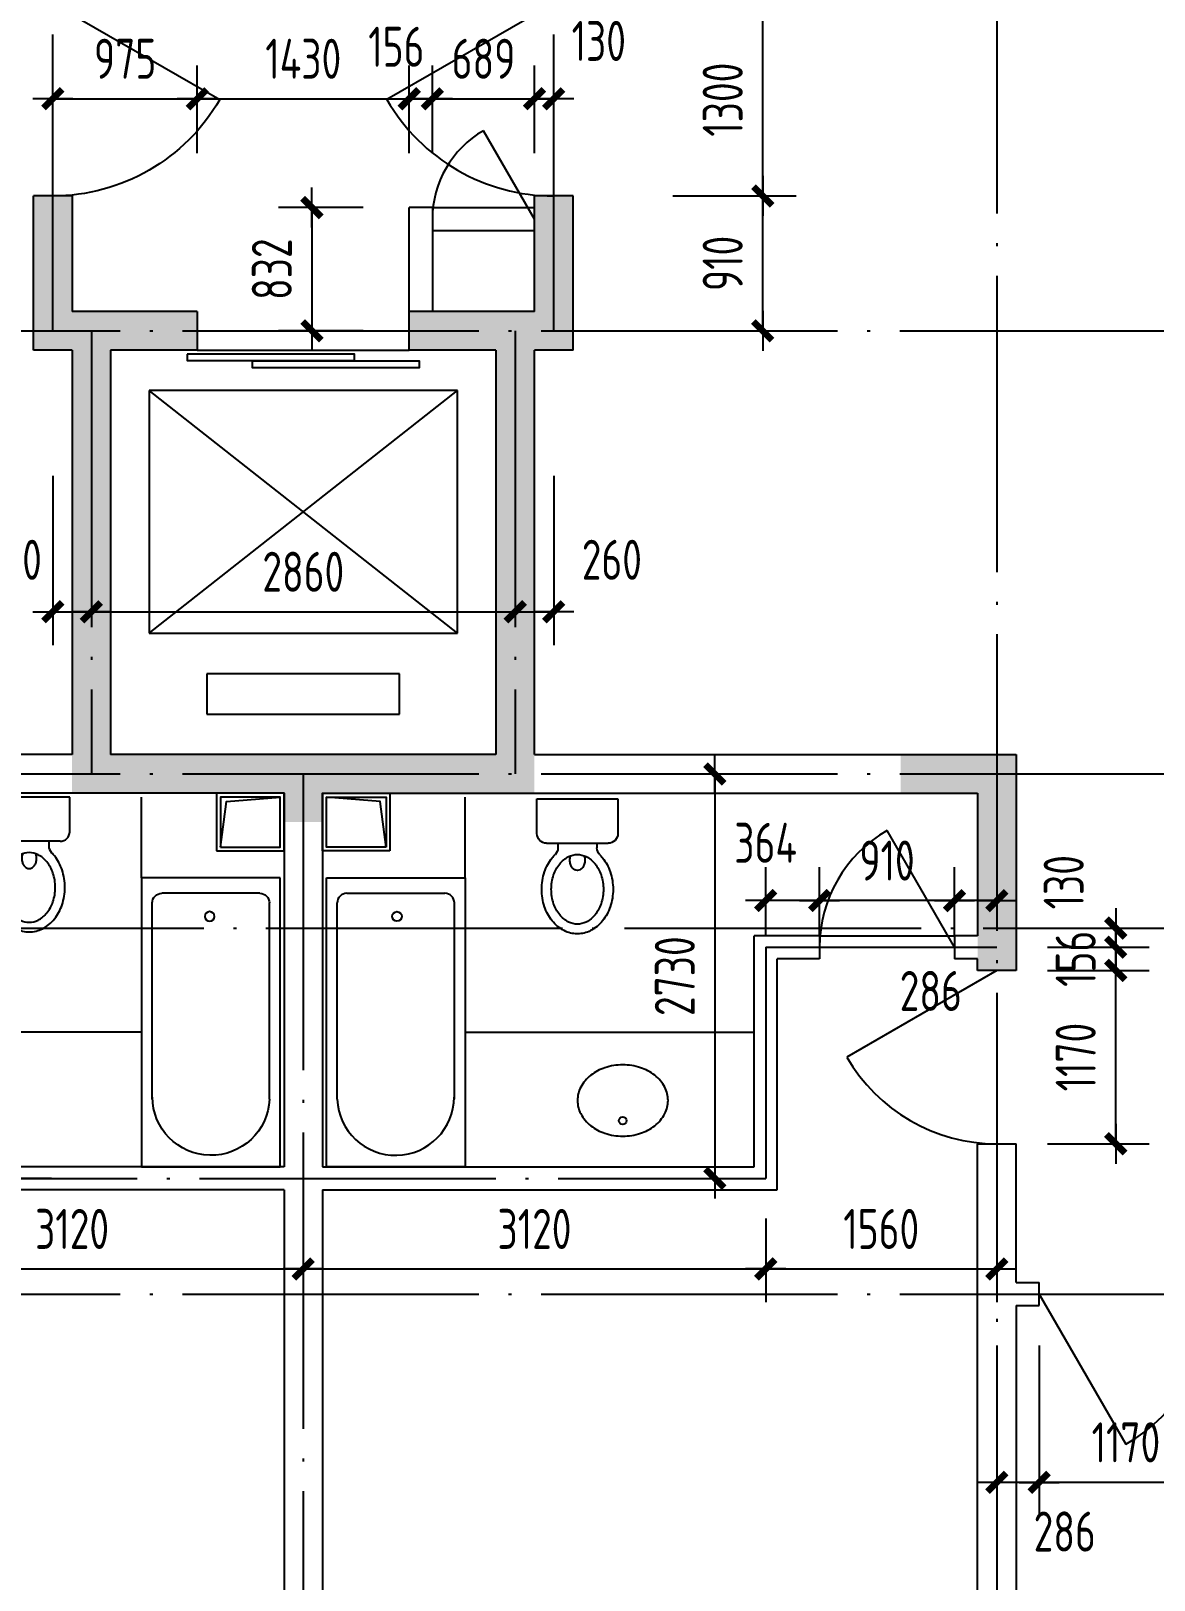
# Model space of a CAD drawing. Extents: x -726032 to 135930, y -151624 to 587044.
# Drawn here: x -449044 to -441467, y 411954 to 422407 of the extents above; entities that cross this region are included whole.
import ezdxf
from ezdxf.enums import TextEntityAlignment as Align

# ---------------------------------------------------------------- set-up
doc = ezdxf.new("R2010")
doc.units = 0
doc.header["$LTSCALE"] = 1000
doc.header["$MEASUREMENT"] = 0
doc.linetypes.add('DOTE', pattern=[2.42, 2, -0.2, 0.02, -0.2])
doc.layers.get('0').update_dxf_attribs({"linetype": 'CONTINUOUS'})
doc.layers.get('DEFPOINTS').update_dxf_attribs({"color": 1, "linetype": 'CONTINUOUS'})
for name, color, linetype in [('COLUMN', 170, 'CONTINUOUS'), ('DOTE', 8, 'DOTE'), ('GROUND', 45, 'CONTINUOUS'), ('LVTRY', 6, 'CONTINUOUS'), ('PUB_DIM', 245, 'CONTINUOUS'), ('STAIR', 42, 'CONTINUOUS'), ('WALL', 255, 'CONTINUOUS'), ('WINDOW', 155, 'CONTINUOUS'), ('WINDOW_TEXT', 7, 'CONTINUOUS')]:
    doc.layers.add(name, color=color, linetype=linetype)
doc.styles.add('DIM_FONT', font='isocp.shx', dxfattribs={"width": 0.8})
doc.styles.add('SIMPLEX', font='SIMPLEX.SHX')
doc.dimstyles.new('AXIS', dxfattribs={"dimtxt": 300, "dimasz": 1, "dimexe": 250, "dimexo": 300, "dimgap": 150, "dimtad": 1, "dimdec": 0, "dimzin": 0, "dimdsep": 46, "dimtxsty": 'DIM_FONT', "dimcen": 0.09, "dimse1": 1, "dimse2": 1, "dimclrt": 142, "dimadec": 0, "dimazin": 0, "dimtfac": 1, "dimtdec": 0, "dimtix": 1, "dimtmove": 2, "dimatfit": 3, "dimfxl": 1, "dimtolj": 1, "dimtzin": 0, "dimarcsym": 0})
doc.dimstyles.new('DIMA', dxfattribs={"dimtxt": 300, "dimasz": 1, "dimexe": 250, "dimexo": 300, "dimgap": 150, "dimtad": 1, "dimdec": 0, "dimzin": 0, "dimdsep": 46, "dimtxsty": 'DIM_FONT', "dimcen": 0.09, "dimse1": 1, "dimclrt": 142, "dimadec": 0, "dimazin": 0, "dimtfac": 1, "dimtdec": 0, "dimtix": 1, "dimtmove": 2, "dimatfit": 3, "dimfxl": 1, "dimtolj": 1, "dimtzin": 0, "dimarcsym": 0})
doc.dimstyles.new('DIMB', dxfattribs={"dimtxt": 300, "dimasz": 1, "dimexe": 250, "dimexo": 300, "dimgap": 150, "dimtad": 1, "dimdec": 0, "dimzin": 0, "dimdsep": 46, "dimtxsty": 'DIM_FONT', "dimcen": 0.09, "dimse2": 1, "dimclrt": 142, "dimadec": 0, "dimazin": 0, "dimtfac": 1, "dimtdec": 0, "dimtix": 1, "dimtmove": 2, "dimatfit": 3, "dimfxl": 1, "dimtolj": 1, "dimtzin": 0, "dimarcsym": 0})
doc.dimstyles.new('DIMN', dxfattribs={"dimtxt": 300, "dimasz": 1, "dimexe": 250, "dimexo": 300, "dimgap": 150, "dimtad": 1, "dimdec": 0, "dimzin": 0, "dimdsep": 46, "dimtxsty": 'DIM_FONT', "dimcen": 0.09, "dimclrt": 142, "dimadec": 0, "dimazin": 0, "dimtfac": 1, "dimtdec": 0, "dimtix": 1, "dimtmove": 2, "dimatfit": 3, "dimfxl": 1, "dimtolj": 1, "dimtzin": 0, "dimarcsym": 0})

# ---------------------------------------------------------------- blocks, each defined once
blk = doc.blocks.new('_DBLK')
blk.add_line((-0.5, 0), (0, -0.866))
blk.add_arc((-0.5, 0), 1, 300, 0)
at = {"layer": 'WINDOW_TEXT', "style": 'SIMPLEX', "flags": 9}
blk.add_attdef('A', text='', height=1, dxfattribs=at).set_placement((0, 1.5), align=Align.MIDDLE)
blk = doc.blocks.new('_DIMX')
blk.add_line((-150, 0), (150, 0))
at = {"const_width": 50}
blk.add_lwpolyline([(-70, -70), (70, 70)], dxfattribs=at)
blk = doc.blocks.new('*D852')
at = {"layer": 'DEFPOINTS', "color": 0, "transparency": 16777216}
for p in [(-445647, 421950), (-446336, 421314), (-445647, 421314)]:
    blk.add_point(p, dxfattribs=at)
at = {"layer": 'PUB_DIM', "color": 0, "lineweight": -2, "transparency": 16777216}
for p, q in [((-446336, 421584), (-446336, 422175)), ((-445647, 421584), (-445647, 422175)), ((-446335, 421950), (-445648, 421950))]:
    blk.add_line(p, q, dxfattribs=at)
at = {"layer": 'PUB_DIM', "color": 0, "lineweight": -2, "transparency": 16777216, "xscale": 0.9, "yscale": 0.9, "zscale": 0.9, "rotation": 180}
blk.add_blockref('_DIMX', (-446336, 421950), dxfattribs=at)
at = {"layer": 'PUB_DIM', "color": 0, "lineweight": -2, "transparency": 16777216, "xscale": 0.9, "yscale": 0.9, "zscale": 0.9}
blk.add_blockref('_DIMX', (-445647, 421950), dxfattribs=at)
at = {"layer": 'PUB_DIM', "color": 142, "transparency": 16777216, "insert": (-445991, 422220), "char_height": 270, "attachment_point": 5, "style": 'DIM_FONT'}
blk.add_mtext('\\A1;689', dxfattribs=at)
blk = doc.blocks.new('*D2083')
at = {"layer": 'DEFPOINTS', "color": 0, "transparency": 16777216}
for p in [(-445517, 421950), (-445647, 421314), (-445517, 421314)]:
    blk.add_point(p, dxfattribs=at)
at = {"layer": 'PUB_DIM', "color": 0, "lineweight": -2, "transparency": 16777216}
for p, q in [((-445517, 421584), (-445517, 422175)), ((-445648, 421950), (-445649, 421950)), ((-445647, 421950), (-445517, 421950)), ((-445516, 421950), (-445515, 421950))]:
    blk.add_line(p, q, dxfattribs=at)
at = {"layer": 'PUB_DIM', "color": 0, "lineweight": -2, "transparency": 16777216, "xscale": 0.9, "yscale": 0.9, "zscale": 0.9}
blk.add_blockref('_DIMX', (-445647, 421950), dxfattribs=at)
at = {"layer": 'PUB_DIM', "color": 0, "lineweight": -2, "transparency": 16777216, "xscale": 0.9, "yscale": 0.9, "zscale": 0.9, "rotation": 180}
blk.add_blockref('_DIMX', (-445517, 421950), dxfattribs=at)
at = {"layer": 'PUB_DIM', "color": 142, "transparency": 16777216, "insert": (-445213, 422340), "char_height": 270, "attachment_point": 5, "style": 'DIM_FONT'}
blk.add_mtext('\\A1;130', dxfattribs=at)
blk = doc.blocks.new('M_A1SFU')
blk.add_line((-0.5, 0), (0, -0.866))
blk.add_arc((-0.5, 0), 1, 300, 0)
blk = doc.blocks.new('*D853')
at = {"layer": 'DEFPOINTS', "color": 0, "transparency": 16777216}
for p in [(-448897, 419675), (-448637, 419675), (-448637, 418488)]:
    blk.add_point(p, dxfattribs=at)
at = {"layer": 'PUB_DIM', "color": 0, "lineweight": -2, "transparency": 16777216}
for p, q in [((-448897, 419405), (-448897, 418263)), ((-448898, 418488), (-448899, 418488)), ((-448897, 418488), (-448637, 418488)), ((-448636, 418488), (-448635, 418488))]:
    blk.add_line(p, q, dxfattribs=at)
at = {"layer": 'PUB_DIM', "color": 0, "lineweight": -2, "transparency": 16777216, "xscale": 0.9, "yscale": 0.9, "zscale": 0.9}
blk.add_blockref('_DIMX', (-448897, 418488), dxfattribs=at)
at = {"layer": 'PUB_DIM', "color": 0, "lineweight": -2, "transparency": 16777216, "xscale": 0.9, "yscale": 0.9, "zscale": 0.9, "rotation": 180}
blk.add_blockref('_DIMX', (-448637, 418488), dxfattribs=at)
at = {"layer": 'PUB_DIM', "color": 142, "transparency": 16777216, "insert": (-449174, 418839), "char_height": 270, "attachment_point": 5, "style": 'DIM_FONT'}
blk.add_mtext('\\A1;260', dxfattribs=at)
blk = doc.blocks.new('*D2085')
at = {"layer": 'DEFPOINTS', "color": 0, "transparency": 16777216}
for p in [(-447207, 414664), (-444087, 414664), (-444087, 414053)]:
    blk.add_point(p, dxfattribs=at)
at = {"layer": 'PUB_DIM', "color": 0, "lineweight": -2, "transparency": 16777216}
for p, q in [((-444087, 414394), (-444087, 413828)), ((-447206, 414053), (-444088, 414053))]:
    blk.add_line(p, q, dxfattribs=at)
at = {"layer": 'PUB_DIM', "color": 0, "lineweight": -2, "transparency": 16777216, "xscale": 0.9, "yscale": 0.9, "zscale": 0.9, "rotation": 180}
blk.add_blockref('_DIMX', (-447207, 414053), dxfattribs=at)
at = {"layer": 'PUB_DIM', "color": 0, "lineweight": -2, "transparency": 16777216, "xscale": 0.9, "yscale": 0.9, "zscale": 0.9}
blk.add_blockref('_DIMX', (-444087, 414053), dxfattribs=at)
at = {"layer": 'PUB_DIM', "color": 142, "transparency": 16777216, "insert": (-445647, 414323), "char_height": 270, "attachment_point": 5, "style": 'DIM_FONT'}
blk.add_mtext('\\A1;3120', dxfattribs=at)
blk = doc.blocks.new('_LV29')
for p, q in [((-360, 0), (360, 0)), ((-360, -1500), (-360, 0)), ((360, 0), (360, -1500)), ((-254.1, -80), (254.1, -80)), ((-304.2, -1149.3), (-304.1, -130)), ((304.2, -1149.3), (304.1, -130)), ((360, -1500), (-360, -1500))]:
    blk.add_line(p, q)
blk.add_circle((6.2, -200), 25)
for centre, radius, start, end in [((-254.1, -130), 50, 90, 179.99558), ((254.1, -130), 50, 0.00442, 90), ((-0.7, -1136.2), 303.8, 182.45444, 359.74723)]:
    blk.add_arc(centre, radius, start, end)
blk = doc.blocks.new('*D889')
at = {"layer": 'DEFPOINTS', "color": 0, "transparency": 16777216}
for p in [(-446492, 421950), (-447922, 421314), (-446492, 421314)]:
    blk.add_point(p, dxfattribs=at)
at = {"layer": 'PUB_DIM', "color": 0, "lineweight": -2, "transparency": 16777216}
for p, q in [((-447922, 421584), (-447922, 422175)), ((-446492, 421584), (-446492, 422175)), ((-447921, 421950), (-446493, 421950))]:
    blk.add_line(p, q, dxfattribs=at)
at = {"layer": 'PUB_DIM', "color": 0, "lineweight": -2, "transparency": 16777216, "xscale": 0.9, "yscale": 0.9, "zscale": 0.9, "rotation": 180}
blk.add_blockref('_DIMX', (-447922, 421950), dxfattribs=at)
at = {"layer": 'PUB_DIM', "color": 0, "lineweight": -2, "transparency": 16777216, "xscale": 0.9, "yscale": 0.9, "zscale": 0.9}
blk.add_blockref('_DIMX', (-446492, 421950), dxfattribs=at)
at = {"layer": 'PUB_DIM', "color": 142, "transparency": 16777216, "insert": (-447207, 422220), "char_height": 270, "attachment_point": 5, "style": 'DIM_FONT'}
blk.add_mtext('\\A1;1430', dxfattribs=at)
blk = doc.blocks.new('*D890')
at = {"layer": 'DEFPOINTS', "color": 0, "transparency": 16777216}
for p in [(-446336, 421950), (-446492, 421314), (-446336, 421314)]:
    blk.add_point(p, dxfattribs=at)
at = {"layer": 'PUB_DIM', "color": 0, "lineweight": -2, "transparency": 16777216}
for p, q in [((-446492, 421584), (-446492, 422175)), ((-446336, 421584), (-446336, 422175)), ((-446493, 421950), (-446494, 421950)), ((-446492, 421950), (-446336, 421950)), ((-446335, 421950), (-446334, 421950))]:
    blk.add_line(p, q, dxfattribs=at)
at = {"layer": 'PUB_DIM', "color": 0, "lineweight": -2, "transparency": 16777216, "xscale": 0.9, "yscale": 0.9, "zscale": 0.9}
blk.add_blockref('_DIMX', (-446492, 421950), dxfattribs=at)
at = {"layer": 'PUB_DIM', "color": 0, "lineweight": -2, "transparency": 16777216, "xscale": 0.9, "yscale": 0.9, "zscale": 0.9, "rotation": 180}
blk.add_blockref('_DIMX', (-446336, 421950), dxfattribs=at)
at = {"layer": 'PUB_DIM', "color": 142, "transparency": 16777216, "insert": (-446579, 422301), "char_height": 270, "attachment_point": 5, "style": 'DIM_FONT'}
blk.add_mtext('\\A1;156', dxfattribs=at)
blk = doc.blocks.new('_LIFTD')
for points in [[(-0.5476, -0.6024), (-0.5476, -0.7742), (0.2411, -0.7742), (0.2411, -0.6024), (-0.5476, -0.6024)], [(-0.2411, -0.7836), (-0.2411, -0.9554), (0.5476, -0.9554), (0.5476, -0.7836), (-0.2411, -0.7836)]]:
    blk.add_lwpolyline(points)
blk = doc.blocks.new('*D891')
at = {"layer": 'DEFPOINTS', "color": 0, "transparency": 16777216}
for p in [(-446533, 421216), (-447149, 420384), (-446533, 420384)]:
    blk.add_point(p, dxfattribs=at)
at = {"layer": 'PUB_DIM', "color": 0, "lineweight": -2, "transparency": 16777216}
for p, q in [((-446803, 421216), (-447374, 421216)), ((-447149, 421215), (-447149, 420385)), ((-446803, 420384), (-447374, 420384))]:
    blk.add_line(p, q, dxfattribs=at)
at = {"layer": 'PUB_DIM', "color": 0, "lineweight": -2, "transparency": 16777216, "xscale": 0.9, "yscale": 0.9, "zscale": 0.9}
for p, rotation in [((-447149, 421216), 90), ((-447149, 420384), 270)]:
    blk.add_blockref('_DIMX', p, dxfattribs=dict(at, rotation=rotation))
at = {"layer": 'PUB_DIM', "color": 142, "transparency": 16777216, "insert": (-447419, 420800), "char_height": 270, "attachment_point": 5, "rotation": 90, "style": 'DIM_FONT'}
blk.add_mtext('\\A1;832', dxfattribs=at)
blk = doc.blocks.new('_LV5')
for p, q in [((210.1, 0), (-210.1, 0)), ((-210.1, 0), (-210.1, -180)), ((210.1, -180), (210.1, 0)), ((160.1, -230), (-160.1, -230)), ((-101.4, -230), (-101.4, -254.3)), ((101.4, -230), (101.4, -254.1))]:
    blk.add_line(p, q)
blk.add_lwpolyline([(-135.1, -469.4, 0.080312), (-123, -544.2, 0.089014), (-91.8, -601.5, 0.104918), (-45.6, -639.3, 0.119812), (0.1, -650.4, 0.119812), (45.8, -639.3, 0.104918), (92, -601.5, 0.089014), (123.2, -544.2, 0.080312), (135.3, -469.4, 0.080312), (123.2, -394.6, 0.089014), (92, -337.3, 0.104918), (45.8, -299.5, 0.119812), (0.1, -288.4, 0.119812), (-45.6, -299.5, 0.104918), (-91.8, -337.3, 0.089014), (-123, -394.6, 0.080312)], format="xyb", close=True)
for points in [[(-38.7, -318.5, 0.073567), (-35.6, -339.5, 0.084454), (-27.4, -356, 0.10642), (-14.1, -367.8, 0.129709), (0, -371.5, 0.129709), (14.1, -367.8, 0.10642), (27.4, -356, 0.084454), (35.6, -339.5, 0.073567), (38.7, -318.5, 0.073567), (35.6, -297.5, 0.014016), (34.7, -294.6, 0.10642)], [(-34.7, -294.7, 0.013578), (-35.6, -297.5, 0.073567), (-38.7, -318.5, 0.073567)]]:
    blk.add_lwpolyline(points, format="xyb")
for centre, radius, start, end in [((-160.1, -180), 50, 180, 270), ((160.1, -180), 50, 270, 0), ((52.2, -452.8), 234.6, 141.28635, 161.63333), ((20.4, -427.3), 193.8, 134.81437, 141.28635), ((-151.4, -254.3), 50, 314.81437, 0), ((151.4, -254.1), 50, 180, 225.25549), ((-20.2, -427.3), 193.8, 38.71365, 45.25549), ((-52, -452.8), 234.6, 18.36667, 38.71365), ((102.3, -469.4), 287.4, 161.63333, 180), ((-102.1, -469.4), 287.4, 0, 18.36667), ((102.3, -469.4), 287.4, 180, 198.36667), ((-102.1, -469.4), 287.4, 341.63333, 0), ((52.2, -486), 234.6, 198.36667, 218.71365), ((-52, -486), 234.6, 321.28635, 341.63333), ((20.4, -511.6), 193.8, 218.71365, 242.67141), ((-20.2, -511.6), 193.8, 297.32859, 321.28635), ((0.1, -550.8), 149.6, 242.67141, 270), ((0.1, -550.8), 149.6, 270, 297.32859)]:
    blk.add_arc(centre, radius, start, end)
blk = doc.blocks.new('*D2129')
at = {"layer": 'DEFPOINTS', "color": 0, "transparency": 16777216}
for p in [(-448637, 417394), (-449504, 414664), (-448637, 414664)]:
    blk.add_point(p, dxfattribs=at)
at = {"layer": 'PUB_DIM', "color": 0, "lineweight": -2, "transparency": 16777216}
for p, q in [((-449504, 417393), (-449504, 414665)), ((-448907, 414664), (-449729, 414664))]:
    blk.add_line(p, q, dxfattribs=at)
at = {"layer": 'PUB_DIM', "color": 0, "lineweight": -2, "transparency": 16777216, "xscale": 0.9, "yscale": 0.9, "zscale": 0.9}
for p, rotation in [((-449504, 417394), 90), ((-449504, 414664), 270)]:
    blk.add_blockref('_DIMX', p, dxfattribs=dict(at, rotation=rotation))
at = {"layer": 'PUB_DIM', "color": 142, "transparency": 16777216, "insert": (-449774, 416029), "char_height": 270, "attachment_point": 5, "rotation": 90, "style": 'DIM_FONT'}
blk.add_mtext('\\A1;2730', dxfattribs=at)
blk = doc.blocks.new('*D3671')
at = {"layer": 'DEFPOINTS', "color": 0, "transparency": 16777216}
for p in [(-450327, 414664), (-447207, 414664), (-447207, 414053)]:
    blk.add_point(p, dxfattribs=at)
at = {"layer": 'PUB_DIM', "color": 0, "lineweight": -2, "transparency": 16777216}
for p, q in [((-450327, 414394), (-450327, 413828)), ((-450326, 414053), (-447208, 414053))]:
    blk.add_line(p, q, dxfattribs=at)
at = {"layer": 'PUB_DIM', "color": 0, "lineweight": -2, "transparency": 16777216, "xscale": 0.9, "yscale": 0.9, "zscale": 0.9, "rotation": 180}
blk.add_blockref('_DIMX', (-450327, 414053), dxfattribs=at)
at = {"layer": 'PUB_DIM', "color": 0, "lineweight": -2, "transparency": 16777216, "xscale": 0.9, "yscale": 0.9, "zscale": 0.9}
blk.add_blockref('_DIMX', (-447207, 414053), dxfattribs=at)
at = {"layer": 'PUB_DIM', "color": 142, "transparency": 16777216, "insert": (-448767, 414323), "char_height": 270, "attachment_point": 5, "style": 'DIM_FONT'}
blk.add_mtext('\\A1;3120', dxfattribs=at)
blk = doc.blocks.new('*D894')
at = {"layer": 'DEFPOINTS', "color": 0, "transparency": 16777216}
for p in [(-447922, 421950), (-448897, 421314), (-447922, 421314)]:
    blk.add_point(p, dxfattribs=at)
at = {"layer": 'PUB_DIM', "color": 0, "lineweight": -2, "transparency": 16777216}
for p, q in [((-448897, 421584), (-448897, 422175)), ((-447922, 421584), (-447922, 422175)), ((-448896, 421950), (-447923, 421950))]:
    blk.add_line(p, q, dxfattribs=at)
at = {"layer": 'PUB_DIM', "color": 0, "lineweight": -2, "transparency": 16777216, "xscale": 0.9, "yscale": 0.9, "zscale": 0.9, "rotation": 180}
blk.add_blockref('_DIMX', (-448897, 421950), dxfattribs=at)
at = {"layer": 'PUB_DIM', "color": 0, "lineweight": -2, "transparency": 16777216, "xscale": 0.9, "yscale": 0.9, "zscale": 0.9}
blk.add_blockref('_DIMX', (-447922, 421950), dxfattribs=at)
at = {"layer": 'PUB_DIM', "color": 142, "transparency": 16777216, "insert": (-448409, 422220), "char_height": 270, "attachment_point": 5, "style": 'DIM_FONT'}
blk.add_mtext('\\A1;975', dxfattribs=at)
blk = doc.blocks.new('*D927')
at = {"layer": 'DEFPOINTS', "color": 0, "transparency": 16777216}
for p in [(-442527, 414924), (-444087, 414664), (-442527, 414053)]:
    blk.add_point(p, dxfattribs=at)
at = {"layer": 'PUB_DIM', "color": 0, "lineweight": -2, "transparency": 16777216}
for p, q in [((-442527, 414654), (-442527, 413828)), ((-444087, 414394), (-444087, 413828)), ((-444086, 414053), (-442528, 414053))]:
    blk.add_line(p, q, dxfattribs=at)
at = {"layer": 'PUB_DIM', "color": 0, "lineweight": -2, "transparency": 16777216, "xscale": 0.9, "yscale": 0.9, "zscale": 0.9, "rotation": 180}
blk.add_blockref('_DIMX', (-444087, 414053), dxfattribs=at)
at = {"layer": 'PUB_DIM', "color": 0, "lineweight": -2, "transparency": 16777216, "xscale": 0.9, "yscale": 0.9, "zscale": 0.9}
blk.add_blockref('_DIMX', (-442527, 414053), dxfattribs=at)
at = {"layer": 'PUB_DIM', "color": 142, "transparency": 16777216, "insert": (-443307, 414323), "char_height": 270, "attachment_point": 5, "style": 'DIM_FONT'}
blk.add_mtext('\\A1;1560', dxfattribs=at)
blk = doc.blocks.new('*D2162')
at = {"layer": 'DEFPOINTS', "color": 0, "transparency": 16777216}
for p in [(-442813, 416539), (-442813, 416028), (-442527, 416028)]:
    blk.add_point(p, dxfattribs=at)
at = {"layer": 'PUB_DIM', "color": 0, "lineweight": -2, "transparency": 16777216}
for p, q in [((-442813, 416298), (-442813, 416764)), ((-442528, 416539), (-442812, 416539))]:
    blk.add_line(p, q, dxfattribs=at)
at = {"layer": 'PUB_DIM', "color": 0, "lineweight": -2, "transparency": 16777216, "xscale": 0.9, "yscale": 0.9, "zscale": 0.9, "rotation": 180}
blk.add_blockref('_DIMX', (-442813, 416539), dxfattribs=at)
at = {"layer": 'PUB_DIM', "color": 0, "lineweight": -2, "transparency": 16777216, "xscale": 0.9, "yscale": 0.9, "zscale": 0.9}
blk.add_blockref('_DIMX', (-442527, 416539), dxfattribs=at)
at = {"layer": 'PUB_DIM', "color": 142, "transparency": 16777216, "insert": (-442973, 415929), "char_height": 270, "attachment_point": 5, "style": 'DIM_FONT'}
blk.add_mtext('\\A1;286', dxfattribs=at)
blk = doc.blocks.new('*D2163')
at = {"layer": 'DEFPOINTS', "color": 0, "transparency": 16777216}
for p in [(-443723, 416539), (-443723, 416028), (-442813, 416028)]:
    blk.add_point(p, dxfattribs=at)
at = {"layer": 'PUB_DIM', "color": 0, "lineweight": -2, "transparency": 16777216}
for p, q in [((-443723, 416298), (-443723, 416764)), ((-442814, 416539), (-443722, 416539))]:
    blk.add_line(p, q, dxfattribs=at)
at = {"layer": 'PUB_DIM', "color": 0, "lineweight": -2, "transparency": 16777216, "xscale": 0.9, "yscale": 0.9, "zscale": 0.9, "rotation": 180}
blk.add_blockref('_DIMX', (-443723, 416539), dxfattribs=at)
at = {"layer": 'PUB_DIM', "color": 0, "lineweight": -2, "transparency": 16777216, "xscale": 0.9, "yscale": 0.9, "zscale": 0.9}
blk.add_blockref('_DIMX', (-442813, 416539), dxfattribs=at)
at = {"layer": 'PUB_DIM', "color": 142, "transparency": 16777216, "insert": (-443268, 416809), "char_height": 270, "attachment_point": 5, "style": 'DIM_FONT'}
blk.add_mtext('\\A1;910', dxfattribs=at)
blk = doc.blocks.new('*D2164')
at = {"layer": 'DEFPOINTS', "color": 0, "transparency": 16777216}
for p in [(-444087, 416539), (-444087, 416028), (-443723, 416028)]:
    blk.add_point(p, dxfattribs=at)
at = {"layer": 'PUB_DIM', "color": 0, "lineweight": -2, "transparency": 16777216}
for p, q in [((-444087, 416298), (-444087, 416764)), ((-443724, 416539), (-444086, 416539))]:
    blk.add_line(p, q, dxfattribs=at)
at = {"layer": 'PUB_DIM', "color": 0, "lineweight": -2, "transparency": 16777216, "xscale": 0.9, "yscale": 0.9, "zscale": 0.9, "rotation": 180}
blk.add_blockref('_DIMX', (-444087, 416539), dxfattribs=at)
at = {"layer": 'PUB_DIM', "color": 0, "lineweight": -2, "transparency": 16777216, "xscale": 0.9, "yscale": 0.9, "zscale": 0.9}
blk.add_blockref('_DIMX', (-443723, 416539), dxfattribs=at)
at = {"layer": 'PUB_DIM', "color": 142, "transparency": 16777216, "insert": (-444087, 416929), "char_height": 270, "attachment_point": 5, "style": 'DIM_FONT'}
blk.add_mtext('\\A1;364', dxfattribs=at)
blk = doc.blocks.new('*D928')
at = {"layer": 'DEFPOINTS', "color": 0, "transparency": 16777216}
for p in [(-442455, 416068), (-441725, 416068), (-442455, 414898)]:
    blk.add_point(p, dxfattribs=at)
at = {"layer": 'PUB_DIM', "color": 0, "lineweight": -2, "transparency": 16777216}
for p, q in [((-442185, 416068), (-441500, 416068)), ((-441725, 414899), (-441725, 416067)), ((-442185, 414898), (-441500, 414898))]:
    blk.add_line(p, q, dxfattribs=at)
at = {"layer": 'PUB_DIM', "color": 0, "lineweight": -2, "transparency": 16777216, "xscale": 0.9, "yscale": 0.9, "zscale": 0.9}
for p, rotation in [((-441725, 416068), 90), ((-441725, 414898), 270)]:
    blk.add_blockref('_DIMX', p, dxfattribs=dict(at, rotation=rotation))
at = {"layer": 'PUB_DIM', "color": 142, "transparency": 16777216, "insert": (-441995, 415483), "char_height": 270, "attachment_point": 5, "rotation": 90, "style": 'DIM_FONT'}
blk.add_mtext('\\A1;1170', dxfattribs=at)
blk = doc.blocks.new('*D2165')
at = {"layer": 'DEFPOINTS', "color": 0, "transparency": 16777216}
for p in [(-442527, 413806), (-442241, 413806), (-442527, 412613)]:
    blk.add_point(p, dxfattribs=at)
at = {"layer": 'PUB_DIM', "color": 0, "lineweight": -2, "transparency": 16777216}
for p, q in [((-442527, 413536), (-442527, 412388)), ((-442242, 412613), (-442526, 412613))]:
    blk.add_line(p, q, dxfattribs=at)
at = {"layer": 'PUB_DIM', "color": 0, "lineweight": -2, "transparency": 16777216, "xscale": 0.9, "yscale": 0.9, "zscale": 0.9, "rotation": 180}
blk.add_blockref('_DIMX', (-442527, 412613), dxfattribs=at)
at = {"layer": 'PUB_DIM', "color": 0, "lineweight": -2, "transparency": 16777216, "xscale": 0.9, "yscale": 0.9, "zscale": 0.9}
blk.add_blockref('_DIMX', (-442241, 412613), dxfattribs=at)
at = {"layer": 'PUB_DIM', "color": 142, "transparency": 16777216, "insert": (-442069, 412281), "char_height": 270, "attachment_point": 5, "style": 'DIM_FONT'}
blk.add_mtext('\\A1;286', dxfattribs=at)
blk = doc.blocks.new('*D929')
at = {"layer": 'DEFPOINTS', "color": 0, "transparency": 16777216}
for p in [(-442455, 416354), (-441725, 416354), (-442455, 416224)]:
    blk.add_point(p, dxfattribs=at)
at = {"layer": 'PUB_DIM', "color": 0, "lineweight": -2, "transparency": 16777216}
for p, q in [((-442185, 416354), (-441500, 416354)), ((-441725, 416355), (-441725, 416356)), ((-441725, 416224), (-441725, 416354)), ((-442185, 416224), (-441500, 416224)), ((-441725, 416223), (-441725, 416222))]:
    blk.add_line(p, q, dxfattribs=at)
at = {"layer": 'PUB_DIM', "color": 0, "lineweight": -2, "transparency": 16777216, "xscale": 0.9, "yscale": 0.9, "zscale": 0.9}
for p, rotation in [((-441725, 416354), 270), ((-441725, 416224), 90)]:
    blk.add_blockref('_DIMX', p, dxfattribs=dict(at, rotation=rotation))
at = {"layer": 'PUB_DIM', "color": 142, "transparency": 16777216, "insert": (-442076, 416663), "char_height": 270, "attachment_point": 5, "rotation": 90, "style": 'DIM_FONT'}
blk.add_mtext('\\A1;130', dxfattribs=at)
blk = doc.blocks.new('*D2166')
at = {"layer": 'DEFPOINTS', "color": 0, "transparency": 16777216}
for p in [(-442455, 416224), (-441725, 416224), (-442455, 416068)]:
    blk.add_point(p, dxfattribs=at)
at = {"layer": 'PUB_DIM', "color": 0, "lineweight": -2, "transparency": 16777216}
for p, q in [((-442185, 416224), (-441500, 416224)), ((-441725, 416225), (-441725, 416226)), ((-441725, 416068), (-441725, 416224)), ((-441725, 416067), (-441725, 416066))]:
    blk.add_line(p, q, dxfattribs=at)
at = {"layer": 'PUB_DIM', "color": 0, "lineweight": -2, "transparency": 16777216, "xscale": 0.9, "yscale": 0.9, "zscale": 0.9}
for p, rotation in [((-441725, 416224), 270), ((-441725, 416068), 90)]:
    blk.add_blockref('_DIMX', p, dxfattribs=dict(at, rotation=rotation))
at = {"layer": 'PUB_DIM', "color": 142, "transparency": 16777216, "insert": (-441995, 416146), "char_height": 270, "attachment_point": 5, "rotation": 90, "style": 'DIM_FONT'}
blk.add_mtext('\\A1;156', dxfattribs=at)
blk = doc.blocks.new('*D2170')
at = {"layer": 'DEFPOINTS', "color": 0, "transparency": 16777216}
for p in [(-442241, 413806), (-441071, 413806), (-442241, 412613)]:
    blk.add_point(p, dxfattribs=at)
at = {"layer": 'PUB_DIM', "color": 0, "lineweight": -2, "transparency": 16777216}
for p, q in [((-442241, 413536), (-442241, 412388)), ((-441072, 412613), (-442240, 412613))]:
    blk.add_line(p, q, dxfattribs=at)
at = {"layer": 'PUB_DIM', "color": 0, "lineweight": -2, "transparency": 16777216, "xscale": 0.9, "yscale": 0.9, "zscale": 0.9, "rotation": 180}
blk.add_blockref('_DIMX', (-442241, 412613), dxfattribs=at)
at = {"layer": 'PUB_DIM', "color": 0, "lineweight": -2, "transparency": 16777216, "xscale": 0.9, "yscale": 0.9, "zscale": 0.9}
blk.add_blockref('_DIMX', (-441071, 412613), dxfattribs=at)
at = {"layer": 'PUB_DIM', "color": 142, "transparency": 16777216, "insert": (-441656, 412883), "char_height": 270, "attachment_point": 5, "style": 'DIM_FONT'}
blk.add_mtext('\\A1;1170', dxfattribs=at)
blk = doc.blocks.new('*D2171')
at = {"layer": 'DEFPOINTS', "color": 0, "transparency": 16777216}
for p in [(-444983, 422594), (-444107, 422594), (-444983, 421294)]:
    blk.add_point(p, dxfattribs=at)
at = {"layer": 'PUB_DIM', "color": 0, "lineweight": -2, "transparency": 16777216}
for p, q in [((-444713, 422594), (-443882, 422594)), ((-444107, 421295), (-444107, 422593))]:
    blk.add_line(p, q, dxfattribs=at)
at = {"layer": 'PUB_DIM', "color": 0, "lineweight": -2, "transparency": 16777216, "xscale": 0.9, "yscale": 0.9, "zscale": 0.9}
for p, rotation in [((-444107, 422594), 90), ((-444107, 421294), 270)]:
    blk.add_blockref('_DIMX', p, dxfattribs=dict(at, rotation=rotation))
at = {"layer": 'PUB_DIM', "color": 142, "transparency": 16777216, "insert": (-444377, 421944), "char_height": 270, "attachment_point": 5, "rotation": 90, "style": 'DIM_FONT'}
blk.add_mtext('\\A1;1300', dxfattribs=at)
blk = doc.blocks.new('_LV4')
blk.add_lwpolyline([(0, -520, 0.078966), (92.3, -505.3, 0.088152), (166.2, -465.8, 0.105269), (218.1, -403.4, 0.121685), (235, -335, 0.121685), (218.1, -266.6, 0.105269), (166.2, -204.2, 0.088152), (92.3, -164.7, 0.078966), (0, -150, 0.078966), (-92.3, -164.7, 0.088152), (-166.2, -204.2, 0.105269), (-218.1, -266.6, 0.121685), (-235, -335, 0.121685), (-218.1, -403.4, 0.105269), (-166.2, -465.8, 0.088152), (-92.3, -505.3, 0.078966)], format="xyb", close=True)
blk.add_circle((0, -230), 20)
blk = doc.blocks.new('*D2173')
at = {"layer": 'DEFPOINTS', "color": 0, "transparency": 16777216}
for p in [(-445297, 417394), (-445297, 414664), (-444430, 414664)]:
    blk.add_point(p, dxfattribs=at)
at = {"layer": 'PUB_DIM', "color": 0, "lineweight": -2, "transparency": 16777216}
for p, q in [((-444430, 417393), (-444430, 414665)), ((-445027, 414664), (-444205, 414664))]:
    blk.add_line(p, q, dxfattribs=at)
at = {"layer": 'PUB_DIM', "color": 0, "lineweight": -2, "transparency": 16777216, "xscale": 0.9, "yscale": 0.9, "zscale": 0.9}
for p, rotation in [((-444430, 417394), 90), ((-444430, 414664), 270)]:
    blk.add_blockref('_DIMX', p, dxfattribs=dict(at, rotation=rotation))
at = {"layer": 'PUB_DIM', "color": 142, "transparency": 16777216, "insert": (-444700, 416029), "char_height": 270, "attachment_point": 5, "rotation": 90, "style": 'DIM_FONT'}
blk.add_mtext('\\A1;2730', dxfattribs=at)
blk = doc.blocks.new('*D2174')
at = {"layer": 'DEFPOINTS', "color": 0, "transparency": 16777216}
for p in [(-444983, 421294), (-444107, 421294), (-444983, 420384)]:
    blk.add_point(p, dxfattribs=at)
at = {"layer": 'PUB_DIM', "color": 0, "lineweight": -2, "transparency": 16777216}
for p, q in [((-444713, 421294), (-443882, 421294)), ((-444107, 420385), (-444107, 421293))]:
    blk.add_line(p, q, dxfattribs=at)
at = {"layer": 'PUB_DIM', "color": 0, "lineweight": -2, "transparency": 16777216, "xscale": 0.9, "yscale": 0.9, "zscale": 0.9}
for p, rotation in [((-444107, 421294), 90), ((-444107, 420384), 270)]:
    blk.add_blockref('_DIMX', p, dxfattribs=dict(at, rotation=rotation))
at = {"layer": 'PUB_DIM', "color": 142, "transparency": 16777216, "insert": (-444377, 420839), "char_height": 270, "attachment_point": 5, "rotation": 90, "style": 'DIM_FONT'}
blk.add_mtext('\\A1;910', dxfattribs=at)
blk = doc.blocks.new('*D3895')
at = {"layer": 'DEFPOINTS', "color": 0, "transparency": 16777216}
for p in [(-448637, 419675), (-445777, 419675), (-445777, 418488)]:
    blk.add_point(p, dxfattribs=at)
at = {"layer": 'PUB_DIM', "color": 0, "lineweight": -2, "transparency": 16777216}
blk.add_line((-448636, 418488), (-445778, 418488), dxfattribs=at)
at = {"layer": 'PUB_DIM', "color": 0, "lineweight": -2, "transparency": 16777216, "xscale": 0.9, "yscale": 0.9, "zscale": 0.9, "rotation": 180}
blk.add_blockref('_DIMX', (-448637, 418488), dxfattribs=at)
at = {"layer": 'PUB_DIM', "color": 0, "lineweight": -2, "transparency": 16777216, "xscale": 0.9, "yscale": 0.9, "zscale": 0.9}
blk.add_blockref('_DIMX', (-445777, 418488), dxfattribs=at)
at = {"layer": 'PUB_DIM', "color": 142, "transparency": 16777216, "insert": (-447207, 418758), "char_height": 270, "attachment_point": 5, "style": 'DIM_FONT'}
blk.add_mtext('\\A1;2860', dxfattribs=at)
blk = doc.blocks.new('*D3896')
at = {"layer": 'DEFPOINTS', "color": 0, "transparency": 16777216}
for p in [(-445777, 419675), (-445517, 419675), (-445517, 418488)]:
    blk.add_point(p, dxfattribs=at)
at = {"layer": 'PUB_DIM', "color": 0, "lineweight": -2, "transparency": 16777216}
for p, q in [((-445517, 419405), (-445517, 418263)), ((-445778, 418488), (-445779, 418488)), ((-445777, 418488), (-445517, 418488)), ((-445516, 418488), (-445515, 418488))]:
    blk.add_line(p, q, dxfattribs=at)
at = {"layer": 'PUB_DIM', "color": 0, "lineweight": -2, "transparency": 16777216, "xscale": 0.9, "yscale": 0.9, "zscale": 0.9}
blk.add_blockref('_DIMX', (-445777, 418488), dxfattribs=at)
at = {"layer": 'PUB_DIM', "color": 0, "lineweight": -2, "transparency": 16777216, "xscale": 0.9, "yscale": 0.9, "zscale": 0.9, "rotation": 180}
blk.add_blockref('_DIMX', (-445517, 418488), dxfattribs=at)
at = {"layer": 'PUB_DIM', "color": 142, "transparency": 16777216, "insert": (-445125, 418839), "char_height": 270, "attachment_point": 5, "style": 'DIM_FONT'}
blk.add_mtext('\\A1;260', dxfattribs=at)

msp = doc.modelspace()

# ---------------------------------------------------------------- linework, layer by layer
at = {"layer": 'COLUMN'}
for points in [[(-449026.9, 421294), (-449026.9, 420254), (-448766.9, 421294), (-448766.9, 420254)], [(-445386.9, 421294), (-445386.9, 420254), (-445646.9, 421294), (-445646.9, 420254)], [(-448766.9, 420514), (-448506.9, 420254), (-447921.9, 420514), (-447921.9, 420254)], [(-448766.9, 417264), (-448766.9, 420514), (-448506.9, 417524), (-448506.9, 420254)], [(-445646.9, 420514), (-445906.9, 420254), (-446491.9, 420514), (-446491.9, 420254)], [(-445646.9, 417264), (-445646.9, 420514), (-445906.9, 417524), (-445906.9, 420254)], [(-448766.9, 417264), (-448506.9, 417524), (-445646.9, 417264), (-445906.9, 417524)], [(-443176.9, 417524.4), (-443176.9, 417264), (-442396.9, 417524), (-442656.9, 417264)], [(-442656.9, 417264), (-442656.9, 416068), (-442396.9, 417524), (-442396.9, 416068)], [(-447336.9, 417264), (-447336.9, 417069), (-447076.9, 417264), (-447076.9, 417069)]]:
    msp.add_solid(points, dxfattribs=at)
at = {"layer": 'DOTE'}
for p, q in [((-448896.9, 420384), (-448896.9, 432855.9)), ((-445516.9, 420384), (-445516.9, 432855.9)), ((-442526.9, 432855.9), (-442526.9, 405011.9)), ((-481902.2, 420384), (-412270.4, 420384)), ((-448636.9, 420384), (-448636.9, 417394)), ((-445776.9, 420384), (-445776.9, 417394)), ((-481902.2, 417394), (-412270.4, 417394)), ((-447206.9, 417394), (-447206.9, 405011.9)), ((-481338.6, 416354), (-412270.4, 416354)), ((-444086.9, 416224), (-442526.9, 416224)), ((-444086.9, 416224), (-444086.9, 414664)), ((-450326.9, 414664), (-444086.9, 414664)), ((-481902.2, 413884), (-412270.4, 413884))]:
    msp.add_line(p, q, dxfattribs=at)
at = {"layer": 'GROUND'}
for p, q in [((-446335.9, 421216), (-445646.9, 421216)), ((-446335.9, 421060), (-445646.9, 421060)), ((-443722.9, 416302), (-442812.9, 416302))]:
    msp.add_line(p, q, dxfattribs=at)
at = {"layer": 'LVTRY'}
for p, q in [((-448298.9, 416692), (-448298.9, 417238)), ((-446114.9, 416692), (-446114.9, 417238)), ((-448294.5, 415652), (-450248.9, 415652)), ((-446114.9, 415652), (-444164.9, 415652))]:
    msp.add_line(p, q, dxfattribs=at)
for points in [[(-447791.9, 416874), (-447336.9, 416874), (-447336.9, 417264), (-447791.9, 417264)], [(-447765.9, 416900), (-447362.9, 416900), (-447362.9, 417238), (-447765.9, 417238)], [(-446621.9, 416874), (-447076.9, 416874), (-447076.9, 417264), (-446621.9, 417264)], [(-446647.9, 416900), (-447050.9, 416900), (-447050.9, 417238), (-446647.9, 417238)]]:
    msp.add_lwpolyline(points, close=True, dxfattribs=at)
for points in [[(-447765.9, 416900), (-447725.8, 417207.7), (-447362.9, 417238)], [(-446647.9, 416900), (-446687.9, 417207.7), (-447050.9, 417238)]]:
    msp.add_lwpolyline(points, dxfattribs=at)
at = {"layer": 'STAIR'}
for p, q in [((-447921.9, 420254), (-446491.9, 420254)), ((-448246.9, 418343), (-446166.9, 419981)), ((-446166.9, 418343), (-448246.9, 419981)), ((-448246.9, 419981), (-448246.9, 418343)), ((-446166.9, 419981), (-448246.9, 419981)), ((-446166.9, 418343), (-446166.9, 419981)), ((-448246.9, 418343), (-446166.9, 418343)), ((-446556.9, 418070), (-447856.9, 418070)), ((-447856.9, 418070), (-447856.9, 417797)), ((-446556.9, 417797), (-446556.9, 418070)), ((-447856.9, 417797), (-446556.9, 417797))]:
    msp.add_line(p, q, dxfattribs=at)
at = {"layer": 'WALL'}
for p, q in [((-448766.9, 421294), (-449026.9, 421294)), ((-449026.9, 420254), (-449026.9, 421294)), ((-448766.9, 421294), (-448766.9, 420514)), ((-445386.9, 421294), (-445646.9, 421294)), ((-445646.9, 420514), (-445646.9, 421294)), ((-445386.9, 420254), (-445386.9, 421294)), ((-446491.9, 420254), (-446491.9, 421216)), ((-446335.9, 421216), (-446491.9, 421216)), ((-446335.9, 421216), (-446335.9, 420514)), ((-447921.9, 420514), (-448766.9, 420514)), ((-447921.9, 420514), (-447921.9, 420254)), ((-445646.9, 420514), (-446491.9, 420514)), ((-448766.9, 420254), (-449026.9, 420254)), ((-448766.9, 420254), (-448766.9, 417524)), ((-448506.9, 420254), (-448506.9, 417524)), ((-447921.9, 420254), (-448506.9, 420254)), ((-445906.9, 420254), (-446491.9, 420254)), ((-445906.9, 420254), (-445906.9, 417524)), ((-445386.9, 420254), (-445646.9, 420254)), ((-445646.9, 417524), (-445646.9, 420254)), ((-448766.9, 417524), (-452016.9, 417524)), ((-445906.9, 417524), (-448506.9, 417524)), ((-445646.9, 417524), (-442396.9, 417524)), ((-442396.9, 417524), (-442396.9, 416068)), ((-447336.9, 417264), (-451756.9, 417264)), ((-447336.9, 417264), (-447336.9, 414742)), ((-447076.9, 417264), (-442656.9, 417264)), ((-447076.9, 417264), (-447076.9, 414742)), ((-442656.9, 417264), (-442656.9, 416302)), ((-444164.9, 414742), (-444164.9, 416302)), ((-443722.9, 416302), (-444164.9, 416302)), ((-443722.9, 416302), (-443722.9, 416146)), ((-442812.9, 416302), (-442812.9, 416146)), ((-442656.9, 416302), (-442812.9, 416302)), ((-444008.9, 414586), (-444008.9, 416146)), ((-443722.9, 416146), (-444008.9, 416146)), ((-442656.9, 416146), (-442812.9, 416146)), ((-442656.9, 416068), (-442656.9, 416146)), ((-442396.9, 416068), (-442656.9, 416068)), ((-442656.9, 408710), (-442656.9, 414898)), ((-442656.9, 414898), (-442396.9, 414898)), ((-442396.9, 413962), (-442396.9, 414898)), ((-447336.9, 414742), (-450248.9, 414742)), ((-447076.9, 414742), (-444164.9, 414742)), ((-447336.9, 414586), (-450404.9, 414586)), ((-447336.9, 414586), (-447336.9, 408710)), ((-447076.9, 414586), (-444008.9, 414586)), ((-447076.9, 414586), (-447076.9, 408710)), ((-442396.9, 413962), (-442240.9, 413962)), ((-442240.9, 413806), (-442240.9, 413962)), ((-442396.9, 413806), (-442396.9, 408710)), ((-442396.9, 413806), (-442240.9, 413806))]:
    msp.add_line(p, q, dxfattribs=at)

# ---------------------------------------------------------------- block references
at = {"layer": 'LVTRY'}
for name, p, xscale, yscale, zscale in [('_LV5', (-449056.4, 417238), 1.299999999999272, 1.299999999999272, 1.299999999999272), ('_LV5', (-445357.4, 417225.2), -1.299999999999272, 1.30000000000291, 1.3), ('_LV29', (-447830.9, 416692), -1.299999999999272, 1.30000000000291, 1.3), ('_LV29', (-446582.9, 416692), 1.299999999999272, 1.299999999999272, 1.299999999999272)]:
    msp.add_blockref(name, p, dxfattribs=dict(at, xscale=xscale, yscale=yscale, zscale=zscale))
at = {"layer": 'LVTRY', "xscale": 1.299999999999272, "yscale": 1.299999999999272, "zscale": 1.299999999999272, "rotation": 180}
msp.add_blockref('_LV4', (-445051.4, 414754.6), dxfattribs=at)
at = {"layer": 'WINDOW'}
for p, xscale, yscale, zscale, rotation in [((-448896.9, 421944), 1300, -1300, 1300, 270), ((-445516.9, 421944), -1300, -1300, 1300, 90), ((-442526.9, 415483), -1170, -1170, 1170, 90), ((-441655.9, 413884), -1170, -1170, 1170, 180)]:
    msp.add_blockref('_DBLK', p, dxfattribs=dict(at, xscale=xscale, yscale=yscale, zscale=zscale, rotation=rotation))
for name, p, xscale, yscale, zscale in [('M_A1SFU', (-445991.4, 421138), -689, -689, 689), ('_LIFTD', (-447206.9, 420384), 1430, 260, 1430), ('_DBLK', (-443267.9, 416224), -910, -910, 910)]:
    msp.add_blockref(name, p, dxfattribs=dict(at, xscale=xscale, yscale=yscale, zscale=zscale))

# ---------------------------------------------------------------- dimensions: what is measured, and where the dimension line sits
at = {"layer": 'PUB_DIM'}
for p1, p2, distance, dimstyle, picture, middle in [((-444983.2, 421294), (-444983.2, 422594), -876.7, 'DIMA', '*D2171', (-444376.5, 421944)), ((-448896.9, 421313.9), (-447921.9, 421313.9), 636.5, 'DIMN', '*D894', (-448409.4, 422220.4)), ((-447921.9, 421313.9), (-446491.9, 421313.9), 636.5, 'DIMN', '*D889', (-447206.9, 422220.4)), ((-446335.9, 421313.9), (-445646.9, 421313.9), 636.5, 'DIMN', '*D852', (-445991.4, 422220.4)), ((-444983.2, 420384), (-444983.2, 421294), -876.7, 'DIMA', '*D2174', (-444376.5, 420839)), ((-442812.9, 416028.3), (-443722.9, 416028.3), -510.9, 'DIMA', '*D2163', (-443267.9, 416809.2)), ((-442454.8, 416068), (-442454.8, 416224), -730.2, 'DIMA', '*D2166', (-441994.6, 416146)), ((-442454.8, 414898), (-442454.8, 416068), -730.2, 'DIMN', '*D928', (-441994.6, 415483)), ((-441070.9, 413806), (-442240.9, 413806), 1192.9, 'DIMA', '*D2170', (-441655.9, 412883.1))]:
    dim = msp.add_aligned_dim(p1=p1, p2=p2, distance=distance, dimstyle=dimstyle, override={"dimscale": 0.9, "dimblk1": '_DIMX', "dimblk2": '_DIMX', "dimsah": 1}, dxfattribs=at)
    dim.commit()
    dim.dimension.update_dxf_attribs({"geometry": picture, "text_midpoint": middle})
for base, p1, p2, angle, dimstyle, picture, middle in [((-446335.9, 421950.4), (-446491.9, 421313.9), (-446335.9, 421313.9), 0, 'DIMN', '*D890', (-446578.8, 422301.4)), ((-445516.9, 421950.4), (-445646.9, 421313.9), (-445516.9, 421313.9), 0, 'DIMA', '*D2083', (-445213.1, 422340.4)), ((-444086.9, 416539.2), (-443722.9, 416028.3), (-444086.9, 416028.3), 180, 'DIMA', '*D2164', (-444086.9, 416929.2)), ((-441724.6, 416354), (-442454.8, 416224), (-442454.8, 416354), 90, 'DIMN', '*D929', (-442075.6, 416663.3)), ((-442812.9, 416539.2), (-442526.9, 416028.3), (-442812.9, 416028.3), 180, 'DIMA', '*D2162', (-442973.3, 415928.7)), ((-442526.9, 412613.1), (-442240.9, 413806), (-442526.9, 413806), 180, 'DIMA', '*D2165', (-442069.3, 412281.2))]:
    dim = msp.add_linear_dim(base=base, p1=p1, p2=p2, angle=angle, dimstyle=dimstyle, override={"dimscale": 0.9, "dimblk1": '_DIMX', "dimblk2": '_DIMX', "dimsah": 1}, dxfattribs=at)
    dim.commit()
    dim.dimension.update_dxf_attribs({"geometry": picture, "text_midpoint": middle, "dimtype": 161})
for base, p1, p2, angle, dimstyle, picture, middle in [((-447149.2, 420384), (-446533.3, 421216), (-446533.3, 420384), 270, 'DIMN', '*D891', (-447419.3, 420800)), ((-449503.9, 414664), (-448636.9, 417394), (-448636.9, 414664), 90, 'DIMA', '*D2129', (-449773.9, 416029)), ((-444429.9, 414664), (-445296.9, 417394), (-445296.9, 414664), 270, 'DIMA', '*D2173', (-444699.9, 416029))]:
    dim = msp.add_linear_dim(base=base, p1=p1, p2=p2, angle=angle, dimstyle=dimstyle, override={"dimscale": 0.9, "dimblk1": '_DIMX', "dimblk2": '_DIMX', "dimsah": 1}, dxfattribs=at)
    dim.commit()
    dim.dimension.update_dxf_attribs({"geometry": picture, "text_midpoint": middle})
for base, p1, p2, dimstyle, picture, middle in [((-448636.9, 418487.6), (-448896.9, 419675.2), (-448636.9, 419675.2), 'DIMB', '*D853', (-449174.2, 418838.6)), ((-445516.9, 418487.6), (-445776.9, 419675.2), (-445516.9, 419675.2), 'DIMA', '*D3896', (-445125.5, 418838.6))]:
    dim = msp.add_linear_dim(base=base, p1=p1, p2=p2, dimstyle=dimstyle, override={"dimscale": 0.9, "dimblk1": '_DIMX', "dimblk2": '_DIMX', "dimsah": 1}, dxfattribs=at)
    dim.commit()
    dim.dimension.update_dxf_attribs({"geometry": picture, "text_midpoint": middle, "dimtype": 160})
for base, p1, p2, dimstyle, picture, middle in [((-445776.9, 418487.6), (-448636.9, 419675.2), (-445776.9, 419675.2), 'AXIS', '*D3895', (-447206.9, 418757.6)), ((-442526.9, 414053.3), (-444086.9, 414664), (-442526.9, 414924), 'DIMN', '*D927', (-443306.9, 414323.3)), ((-447206.9, 414053.3), (-450326.9, 414664), (-447206.9, 414664), 'DIMB', '*D3671', (-448766.9, 414323.3)), ((-444086.9, 414053.3), (-447206.9, 414664), (-444086.9, 414664), 'DIMA', '*D2085', (-445646.9, 414323.3))]:
    dim = msp.add_linear_dim(base=base, p1=p1, p2=p2, dimstyle=dimstyle, override={"dimscale": 0.9, "dimblk1": '_DIMX', "dimblk2": '_DIMX', "dimsah": 1}, dxfattribs=at)
    dim.commit()
    dim.dimension.update_dxf_attribs({"geometry": picture, "text_midpoint": middle})

doc.saveas('drawing.dxf')
